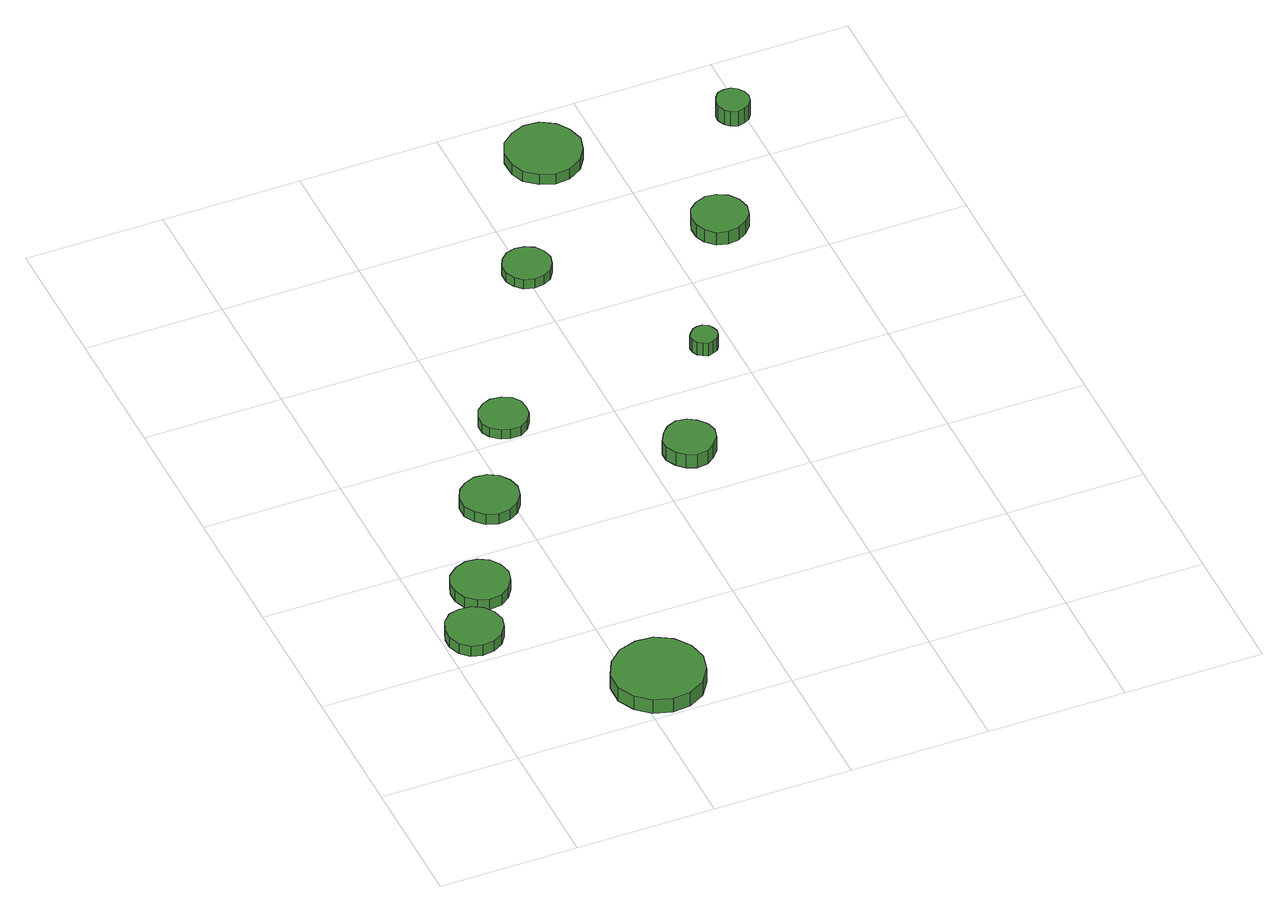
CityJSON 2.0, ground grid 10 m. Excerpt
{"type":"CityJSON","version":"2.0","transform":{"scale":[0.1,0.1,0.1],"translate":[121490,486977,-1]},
"CityObjects":{
"tree1":{"type":"SolitaryVegetationObject","attributes":{"function":"something"},"geometry":[{"type":"MultiSurface","lod":"1","boundaries":[[[0,1,2,3,4,5,6,7,8,9,10,11,12,13,14]],[[15,16,17,18,19,20,21,22,23,24,25,26,27,28,29]],[[0,29,28,1]],[[1,28,27,2]],[[2,27,26,3]],[[3,26,25,4]],[[4,25,24,5]],[[5,24,23,6]],[[6,23,22,7]],[[7,22,21,8]],[[8,21,20,9]],[[9,20,19,10]],[[10,19,18,11]],[[11,18,17,12]],[[12,17,16,13]],[[13,16,15,14]],[[14,15,29,0]]]}]},
"tree2":{"type":"SolitaryVegetationObject","attributes":{"function":"something"},"geometry":[{"type":"MultiSurface","lod":"1","boundaries":[[[30,31,32,33,34,35,36,37,38,39,40,41,42,43,44]],[[45,46,47,48,49,50,51,52,53,54,55,56,57,58,59]],[[30,59,58,31]],[[31,58,57,32]],[[32,57,56,33]],[[33,56,55,34]],[[34,55,54,35]],[[35,54,53,36]],[[36,53,52,37]],[[37,52,51,38]],[[38,51,50,39]],[[39,50,49,40]],[[40,49,48,41]],[[41,48,47,42]],[[42,47,46,43]],[[43,46,45,44]],[[44,45,59,30]]]}]},
"tree3":{"type":"SolitaryVegetationObject","attributes":{"function":"something"},"geometry":[{"type":"MultiSurface","lod":"1","boundaries":[[[60,61,62,63,64,65,66,67,68,69,70,71,72,73,74]],[[75,76,77,78,79,80,81,82,83,84,85,86,87,88,89]],[[60,89,88,61]],[[61,88,87,62]],[[62,87,86,63]],[[63,86,85,64]],[[64,85,84,65]],[[65,84,83,66]],[[66,83,82,67]],[[67,82,81,68]],[[68,81,80,69]],[[69,80,79,70]],[[70,79,78,71]],[[71,78,77,72]],[[72,77,76,73]],[[73,76,75,74]],[[74,75,89,60]]]}]},
"tree4":{"type":"SolitaryVegetationObject","attributes":{"function":"something"},"geometry":[{"type":"MultiSurface","lod":"1","boundaries":[[[90,91,92,93,94,95,96,97,98,99,100,101,102,103,104]],[[105,106,107,108,109,110,111,112,113,114,115,116,117,118,119]],[[90,119,118,91]],[[91,118,117,92]],[[92,117,116,93]],[[93,116,115,94]],[[94,115,114,95]],[[95,114,113,96]],[[96,113,112,97]],[[97,112,111,98]],[[98,111,110,99]],[[99,110,109,100]],[[100,109,108,101]],[[101,108,107,102]],[[102,107,106,103]],[[103,106,105,104]],[[104,105,119,90]]]}]},
"tree5":{"type":"SolitaryVegetationObject","attributes":{"function":"something"},"geometry":[{"type":"MultiSurface","lod":"1","boundaries":[[[120,121,122,123,124,125,126,127,128,129,130,131,132,133,134]],[[135,136,137,138,139,140,141,142,143,144,145,146,147,148,149]],[[120,149,148,121]],[[121,148,147,122]],[[122,147,146,123]],[[123,146,145,124]],[[124,145,144,125]],[[125,144,143,126]],[[126,143,142,127]],[[127,142,141,128]],[[128,141,140,129]],[[129,140,139,130]],[[130,139,138,131]],[[131,138,137,132]],[[132,137,136,133]],[[133,136,135,134]],[[134,135,149,120]]]}]},
"tree6":{"type":"SolitaryVegetationObject","attributes":{"function":"something"},"geometry":[{"type":"MultiSurface","lod":"1","boundaries":[[[150,151,152,153,154,155,156,157,158,159,160,161,162,163,164]],[[165,166,167,168,169,170,171,172,173,174,175,176,177,178,179]],[[150,179,178,151]],[[151,178,177,152]],[[152,177,176,153]],[[153,176,175,154]],[[154,175,174,155]],[[155,174,173,156]],[[156,173,172,157]],[[157,172,171,158]],[[158,171,170,159]],[[159,170,169,160]],[[160,169,168,161]],[[161,168,167,162]],[[162,167,166,163]],[[163,166,165,164]],[[164,165,179,150]]]}]},
"tree7":{"type":"SolitaryVegetationObject","attributes":{"function":"something"},"geometry":[{"type":"MultiSurface","lod":"1","boundaries":[[[180,181,182,183,184,185,186,187,188,189,190,191,192,193,194]],[[195,196,197,198,199,200,201,202,203,204,205,206,207,208,209]],[[180,209,208,181]],[[181,208,207,182]],[[182,207,206,183]],[[183,206,205,184]],[[184,205,204,185]],[[185,204,203,186]],[[186,203,202,187]],[[187,202,201,188]],[[188,201,200,189]],[[189,200,199,190]],[[190,199,198,191]],[[191,198,197,192]],[[192,197,196,193]],[[193,196,195,194]],[[194,195,209,180]]]}]},
"tree8":{"type":"SolitaryVegetationObject","attributes":{"function":"something"},"geometry":[{"type":"MultiSurface","lod":"1","boundaries":[[[210,211,212,213,214,215,216,217,218,219,220,221,222,223,224]],[[225,226,227,228,229,230,231,232,233,234,235,236,237,238,239]],[[210,239,238,211]],[[211,238,237,212]],[[212,237,236,213]],[[213,236,235,214]],[[214,235,234,215]],[[215,234,233,216]],[[216,233,232,217]],[[217,232,231,218]],[[218,231,230,219]],[[219,230,229,220]],[[220,229,228,221]],[[221,228,227,222]],[[222,227,226,223]],[[223,226,225,224]],[[224,225,239,210]]]}]},
"tree9":{"type":"SolitaryVegetationObject","attributes":{"function":"something"},"geometry":[{"type":"MultiSurface","lod":"1","boundaries":[[[240,241,242,243,244,245,246,247,248,249,250,251,252,253,254]],[[255,256,257,258,259,260,261,262,263,264,265,266,267,268,269]],[[240,269,268,241]],[[241,268,267,242]],[[242,267,266,243]],[[243,266,265,244]],[[244,265,264,245]],[[245,264,263,246]],[[246,263,262,247]],[[247,262,261,248]],[[248,261,260,249]],[[249,260,259,250]],[[250,259,258,251]],[[251,258,257,252]],[[252,257,256,253]],[[253,256,255,254]],[[254,255,269,240]]]}]},
"tree10":{"type":"SolitaryVegetationObject","attributes":{"function":"something"},"geometry":[{"type":"MultiSurface","lod":"1","boundaries":[[[270,271,272,273,274,275,276,277,278,279,280,281,282,283,284]],[[285,286,287,288,289,290,291,292,293,294,295,296,297,298,299]],[[270,299,298,271]],[[271,298,297,272]],[[272,297,296,273]],[[273,296,295,274]],[[274,295,294,275]],[[275,294,293,276]],[[276,293,292,277]],[[277,292,291,278]],[[278,291,290,279]],[[279,290,289,280]],[[280,289,288,281]],[[281,288,287,282]],[[282,287,286,283]],[[283,286,285,284]],[[284,285,299,270]]]}]},
"tree11":{"type":"SolitaryVegetationObject","attributes":{"function":"something"},"geometry":[{"type":"MultiSurface","lod":"1","boundaries":[[[300,301,302,303,304,305,306,307,308,309,310,311,312,313,314]],[[315,316,317,318,319,320,321,322,323,324,325,326,327,328,329]],[[300,329,328,301]],[[301,328,327,302]],[[302,327,326,303]],[[303,326,325,304]],[[304,325,324,305]],[[305,324,323,306]],[[306,323,322,307]],[[307,322,321,308]],[[308,321,320,309]],[[309,320,319,310]],[[310,319,318,311]],[[311,318,317,312]],[[312,317,316,313]],[[313,316,315,314]],[[314,315,329,300]]]}]}
},
"vertices":[
[43,126,15],[41,134,15],[36,141,15],[29,145,15],[20,146,15],[12,144,15],[6,138,15],[3,130,15],[3,122,15],[6,114,15],[12,108,15],[20,106,15],[29,107,15],[36,111,15],[41,118,15],[41,118,6],[36,111,6],[29,107,6],[20,106,6],[12,108,6],[6,114,6],[3,122,6],[3,130,6],[6,138,6],[12,144,6],[20,146,6],[29,145,6],[36,141,6],[41,134,6],[43,126,6],
[66,168,15],[64,177,15],[59,184,15],[52,188,15],[43,189,15],[35,186,15],[28,180,15],[25,172,15],[25,164,15],[28,156,15],[35,150,15],[43,147,15],[52,148,15],[59,153,15],[64,160,15],[64,160,6],[59,153,6],[52,148,6],[43,147,6],[35,150,6],[28,156,6],[25,164,6],[25,172,6],[28,180,6],[35,186,6],[43,189,6],[52,188,6],[59,184,6],[64,177,6],[66,168,6],
[150,34,18],[147,47,18],[139,58,18],[127,65,18],[114,66,18],[101,62,18],[91,53,18],[85,41,18],[85,27,18],[91,15,18],[101,6,18],[114,2,18],[127,3,18],[139,10,18],[147,21,18],[147,21,6],[139,10,6],[127,3,6],[114,2,6],[101,6,6],[91,15,6],[85,27,6],[85,41,6],[91,53,6],[101,62,6],[114,66,6],[127,65,6],[139,58,6],[147,47,6],[150,34,6],
[106,246,15],[104,254,15],[99,261,15],[92,265,15],[83,266,15],[75,263,15],[69,258,15],[65,250,15],[65,241,15],[69,234,15],[75,228,15],[83,225,15],[92,226,15],[99,230,15],[104,237,15],[104,237,6],[99,230,6],[92,226,6],[83,225,6],[75,228,6],[69,234,6],[65,241,6],[65,250,6],[69,258,6],[75,263,6],[83,266,6],[92,265,6],[99,261,6],[104,254,6],[106,246,6],
[144,319,14],[143,326,14],[139,332,14],[133,335,14],[125,336,14],[119,334,14],[113,329,14],[110,322,14],[110,315,14],[113,309,14],[119,304,14],[125,302,14],[133,302,14],[139,306,14],[143,312,14],[143,312,6],[139,306,6],[133,302,6],[125,302,6],[119,304,6],[113,309,6],[110,315,6],[110,322,6],[113,329,6],[119,334,6],[125,336,6],[133,335,6],[139,332,6],[143,326,6],[144,319,6],
[249,244,18],[247,251,18],[242,257,18],[236,261,18],[228,262,18],[221,259,18],[216,254,18],[212,247,18],[212,240,18],[216,233,18],[221,228,18],[228,225,18],[236,226,18],[242,230,18],[247,236,18],[247,236,6],[242,230,6],[236,226,6],[228,225,6],[221,228,6],[216,233,6],[212,240,6],[212,247,6],[216,254,6],[221,259,6],[228,262,6],[236,261,6],[242,257,6],[247,251,6],[249,244,6],
[220,454,14],[218,461,14],[214,467,14],[208,470,14],[201,471,14],[194,469,14],[189,464,14],[186,458,14],[186,450,14],[189,444,14],[194,439,14],[201,437,14],[208,438,14],[214,441,14],[218,447,14],[218,447,6],[214,441,6],[208,438,6],[201,437,6],[194,439,6],[189,444,6],[186,450,6],[186,458,6],[189,464,6],[194,469,6],[201,471,6],[208,470,6],[214,467,6],[218,461,6],[220,454,6],
[291,337,17],[290,340,17],[288,344,17],[284,346,17],[280,346,17],[277,345,17],[274,342,17],[272,339,17],[272,335,17],[274,331,17],[277,329,17],[280,327,17],[284,328,17],[288,330,17],[290,333,17],[290,333,6],[288,330,6],[284,328,6],[280,327,6],[277,329,6],[274,331,6],[272,335,6],[272,339,6],[274,342,6],[277,345,6],[280,346,6],[284,346,6],[288,344,6],[290,340,6],[291,337,6],
[286,556,15],[283,567,15],[277,576,15],[267,582,15],[256,583,15],[246,579,15],[237,572,15],[233,562,15],[233,550,15],[237,540,15],[246,533,15],[256,529,15],[267,530,15],[277,536,15],[283,545,15],[283,545,6],[277,536,6],[267,530,6],[256,529,6],[246,533,6],[237,540,6],[233,550,6],[233,562,6],[237,572,6],[246,579,6],[256,583,6],[267,582,6],[277,576,6],[283,567,6],[286,556,6],
[360,446,17],[358,454,17],[353,461,17],[346,465,17],[338,466,17],[330,463,17],[324,458,17],[321,450,17],[321,442,17],[324,435,17],[330,429,17],[338,427,17],[346,428,17],[353,432,17],[358,438,17],[358,438,6],[353,432,6],[346,428,6],[338,427,6],[330,429,6],[324,435,6],[321,442,6],[321,450,6],[324,458,6],[330,463,6],[338,466,6],[346,465,6],[353,461,6],[358,454,6],[360,446,6],
[404,545,21],[403,550,21],[400,554,21],[396,557,21],[391,557,21],[386,556,21],[383,552,21],[381,548,21],[381,543,21],[383,538,21],[386,535,21],[391,533,21],[396,534,21],[400,536,21],[403,540,21],[403,540,8],[400,536,8],[396,534,8],[391,533,8],[386,535,8],[383,538,8],[381,543,8],[381,548,8],[383,552,8],[386,556,8],[391,557,8],[396,557,8],[400,554,8],[403,550,8],[404,545,8]
]}
